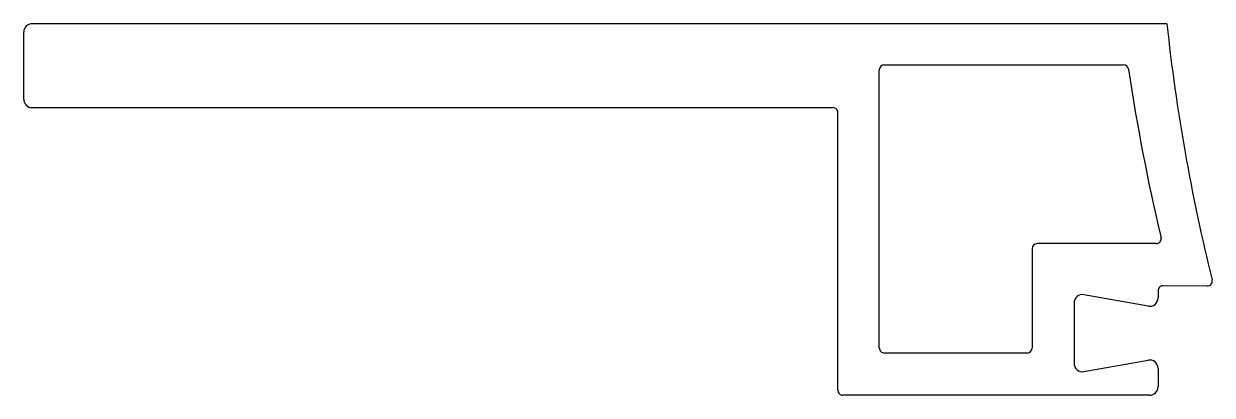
# Model space of a CAD drawing. Extents: x 779.4 to 850.2, y 242.8 to 264.9.
import ezdxf

# ---------------------------------------------------------------- set-up
doc = ezdxf.new("R2010")
doc.units = 0
doc.layers.get('0').update_dxf_attribs({"linetype": 'CONTINUOUS'})

msp = doc.modelspace()

# ---------------------------------------------------------------- linework, layer by layer
at = {"color": 7}
for p, q in [((847.477, 264.939), (779.883, 264.937)), ((779.383, 260.437), (779.383, 264.437)), ((830.349, 245.608), (830.349, 262.188)), ((830.649, 262.488), (844.899, 262.488)), ((779.883, 259.937), (827.583, 259.938)), ((827.883, 243.09), (827.883, 259.638)), ((839.452, 251.528), (839.452, 245.608)), ((846.837, 251.828), (839.752, 251.828)), ((849.879, 249.303), (847.253, 249.316)), ((846.364, 248.098), (842.54, 248.783)), ((846.952, 249.016), (846.952, 248.591)), ((841.952, 248.29), (841.952, 244.69)), ((839.152, 245.308), (830.649, 245.308)), ((842.54, 244.198), (846.364, 244.883)), ((846.952, 244.391), (846.952, 243.291)), ((846.452, 242.791), (828.183, 242.79))]:
    msp.add_line(p, q, dxfattribs=at)
for centre, radius, start, end in [((779.883, 264.437), 0.5, 90.00108, 180.00055), ((962.269, 277.336), 115.459, 186.16395, 193.86168), ((830.649, 262.188), 0.3, 90.00155, 180.0011), ((844.899, 262.188), 0.3, 8.41131, 90.00155), ((961.478, 279.426), 117.546, 188.41133, 193.39387), ((779.883, 260.437), 0.5, 180.00055, 270.00109), ((827.583, 259.638), 0.3, 0.00045, 90.00108), ((846.837, 252.128), 0.3, 270.00121, 13.39386), ((839.752, 251.528), 0.3, 90.00122, 180.00104), ((847.252, 249.016), 0.3, 89.7118, 180.00104), ((849.881, 249.603), 0.3, 269.7118, 13.86166), ((842.452, 248.29), 0.5, 79.85464, 180.00104), ((846.452, 248.591), 0.5, 259.85465, 0.00105), ((830.649, 245.608), 0.3, 180.0011, 270.00161), ((839.152, 245.608), 0.3, 270.00161, 0.00105), ((842.452, 244.691), 0.5, 180.00148, 280.14892), ((846.452, 244.391), 0.5, 0.00147, 100.14891), ((828.183, 243.09), 0.3, 180.00044, 270.002), ((846.452, 243.291), 0.5, 270.002, 0.00147)]:
    msp.add_arc(centre, radius, start, end, dxfattribs=at)

doc.saveas('drawing.dxf')
